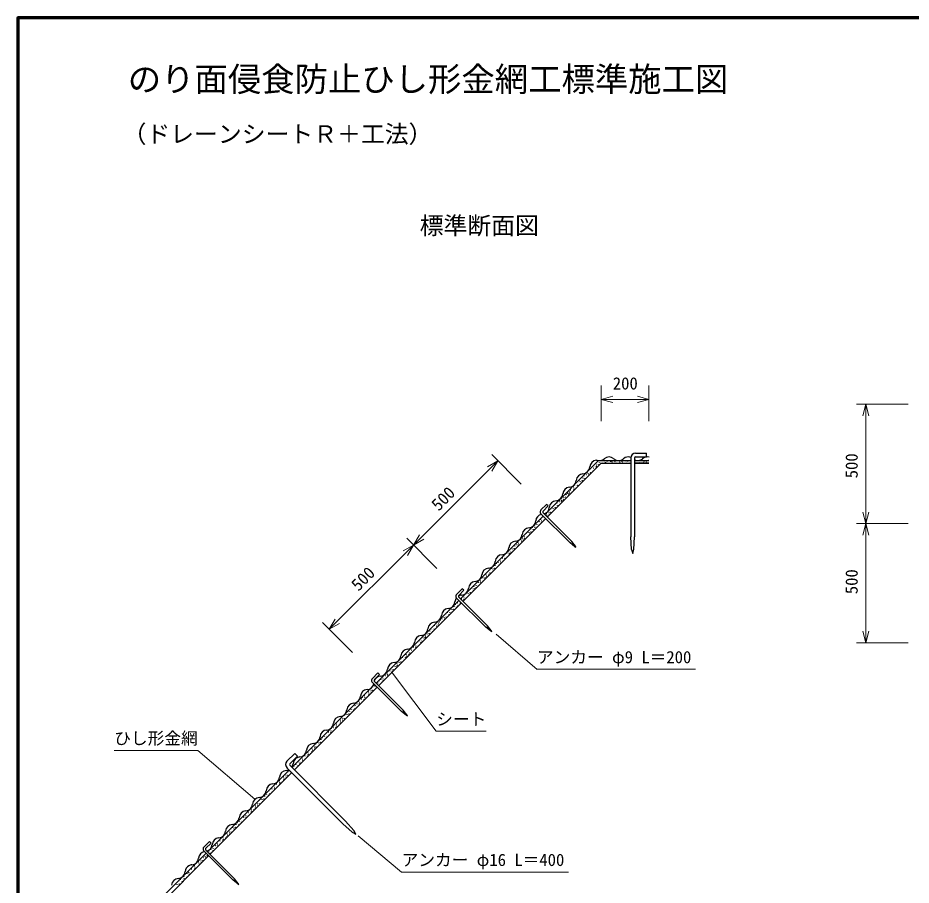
# Model space of a CAD drawing. Units: millimetres, scale not verified. Extents: x 200 to 8200, y 200 to 5824.
# Drawn here: x 200 to 3947, y 2103 to 5740 of the extents above; entities that cross this region are included whole.
import ezdxf
from ezdxf.enums import TextEntityAlignment as Align

# ---------------------------------------------------------------- set-up
doc = ezdxf.new("R2010")
doc.units = ezdxf.units.MM
doc.header["$LTSCALE"] = 20
for name, color, linetype, lineweight in [('C-STR', 7, 'Continuous', 25), ('C-STR-DIM', 1, 'Continuous', 13), ('C-STR-HTXT', 1, 'Continuous', 13), ('C-TTL', 1, 'Continuous', 13)]:
    doc.layers.add(name, color=color, linetype=linetype, lineweight=lineweight)
doc.layers.add('C-TTL-TXT', color=7, linetype='Continuous')
doc.styles.add('ＭＳ ゴシック', font='')
doc.styles.get('ＭＳ ゴシック').set_extended_font_data('MS Gothic')

msp = doc.modelspace()

# ---------------------------------------------------------------- linework, layer by layer
at = {"layer": 'C-STR'}
for p, q in [((2791.08, 3915.02), (2836.99, 3915.02)), ((2791.54, 3899.02), (2836.99, 3899.02)), ((2836.99, 3899.02), (2836.99, 3915.02)), ((2410.01, 3657.09), (2636.11, 3883.2)), ((2420.62, 3646.49), (2646.99, 3872.86)), ((2636.11, 3883.2), (2770.99, 3883.83)), ((2646.99, 3872.86), (2770.99, 3872.86)), ((2770.99, 3894.04), (2770.99, 3563.32)), ((2786.99, 3894.04), (2786.99, 3563.32)), ((2786.99, 3883.9), (2846.94, 3884.18)), ((2846.99, 3872.86), (2786.99, 3872.86)), ((2786.99, 3872.86), (2846.99, 3872.86)), ((2394.3, 3676.36), (2417.58, 3699.66)), ((2424.38, 3692.87), (2403.14, 3671.61)), ((2424.38, 3692.87), (2417.58, 3699.66)), ((2056.45, 3303.54), (2403.64, 3650.73)), ((2067.06, 3292.94), (2414.25, 3640.13)), ((2392.44, 3661.93), (2516.72, 3537.72)), ((2402.84, 3664.26), (2523.08, 3544.09)), ((2773.99, 3510.7), (2770.99, 3563.32)), ((2783.99, 3510.7), (2786.99, 3563.32)), ((2536.52, 3522.17), (2516.72, 3537.72)), ((2538.64, 3524.29), (2523.08, 3544.09)), ((2536.52, 3522.17), (2541.12, 3519.7)), ((2541.12, 3519.7), (2538.64, 3524.29)), ((2773.99, 3510.7), (2778.99, 3494.04)), ((2778.99, 3494.04), (2783.99, 3510.7)), ((2040.74, 3322.81), (2064.03, 3346.11)), ((2070.83, 3339.31), (2049.58, 3318.05)), ((2070.83, 3339.31), (2064.03, 3346.11)), ((2038.88, 3308.38), (2163.17, 3184.17)), ((2049.28, 3310.71), (2169.53, 3190.53)), ((1702.9, 2949.99), (2050.09, 3297.18)), ((1713.51, 2939.38), (2060.7, 3286.57)), ((2185.09, 3170.74), (2169.53, 3190.53)), ((2182.97, 3168.62), (2163.17, 3184.17)), ((2182.97, 3168.62), (2187.57, 3166.14)), ((2187.57, 3166.14), (2185.09, 3170.74)), ((1687.19, 2969.25), (1710.48, 2992.56)), ((1717.28, 2985.76), (1696.03, 2964.5)), ((1717.28, 2985.76), (1710.48, 2992.56)), ((1349.45, 2596.53), (1696.54, 2943.62)), ((1360.06, 2585.93), (1707.15, 2933.02)), ((1685.33, 2954.82), (1809.61, 2830.61)), ((1695.73, 2957.15), (1815.98, 2836.98)), ((1829.42, 2815.06), (1809.61, 2830.61)), ((1831.54, 2817.18), (1815.98, 2836.98)), ((1829.42, 2815.06), (1834.01, 2812.59)), ((1834.01, 2812.59), (1831.54, 2817.18)), ((1328.8, 2622.95), (1361.25, 2655.42)), ((1340.44, 2611.97), (1372.57, 2644.11)), ((1372.57, 2644.11), (1361.25, 2655.42)), ((1329.44, 2593.91), (1563.36, 2360.12)), ((1340.75, 2605.23), (1574.67, 2371.44)), ((995.79, 2242.88), (1338.13, 2585.22)), ((1006.4, 2232.28), (1348.74, 2574.61)), ((1609.76, 2332.13), (1574.67, 2371.44)), ((1602.7, 2325.05), (1563.36, 2360.12)), ((1602.7, 2325.05), (1618.02, 2316.81)), ((1618.02, 2316.81), (1609.76, 2332.13)), ((980.08, 2262.15), (1003.37, 2285.45)), ((988.62, 2250.04), (1108.87, 2129.87)), ((1010.17, 2278.65), (988.92, 2257.39)), ((1010.17, 2278.65), (1003.37, 2285.45)), ((642.24, 1889.33), (989.43, 2236.52)), ((652.85, 1878.72), (1000.04, 2225.91)), ((978.22, 2247.72), (1102.51, 2123.51)), ((1122.31, 2107.96), (1102.51, 2123.51)), ((1124.43, 2110.08), (1108.87, 2129.87)), ((1122.31, 2107.96), (1126.91, 2105.48)), ((1126.91, 2105.48), (1124.43, 2110.08))]:
    msp.add_line(p, q, dxfattribs=at)
for centre in [(2627.71, 3863.95), (2628.48, 3870.89), (2635.95, 3867.82), (2639.9, 3876.01), (2652.32, 3876.76), (2659.5, 3879.58), (2665.01, 3875.69), (2672.18, 3880.19), (2687.31, 3879.05), (2693.18, 3877.16), (2704.51, 3879.91), (2711.27, 3875.4), (2724.08, 3878.14), (2725.47, 3875.54), (2731.04, 3881.12), (2737.03, 3876.68), (2747.61, 3878.18), (2752.8, 3875.54), (2756.89, 3880.11), (2764.36, 3876.68), (2788.3, 3878.06), (2797.47, 3875.54), (2803.04, 3881.12), (2809.03, 3876.68), (2818.65, 3883.37), (2824.8, 3875.54), (2828.89, 3880.11), (2836.36, 3876.68), (2845.98, 3883.37), (2584.23, 3825.07), (2588.95, 3833.47), (2593.77, 3830.01), (2594.11, 3823.89), (2601.48, 3832.87), (2603.55, 3844.4), (2610.76, 3842.72), (2614.08, 3851.43), (2617.62, 3858.47), (2624.83, 3856.78), (2628.05, 3857.83), (2550.28, 3791.13), (2555.01, 3799.53), (2559.83, 3796.07), (2560.17, 3789.94), (2567.54, 3798.92), (2569.61, 3810.46), (2574.33, 3818.86), (2576.82, 3808.77), (2504.1, 3748.62), (2509.75, 3754.28), (2514.58, 3750.81), (2516.63, 3748.01), (2518.7, 3759.55), (2522.28, 3753.67), (2523.42, 3767.95), (2529.95, 3759.02), (2531.27, 3773.22), (2532.58, 3765.92), (2540.84, 3778.5), (2540.84, 3770.62), (2548.21, 3779.6), (2471.09, 3711.94), (2472.51, 3717.03), (2475.81, 3720.34), (2480.36, 3722.31), (2480.63, 3716.87), (2480.97, 3710.75), (2481.67, 3715.01), (2488.34, 3719.73), (2489.93, 3727.59), (2489.93, 3719.71), (2490.41, 3731.26), (2497.3, 3728.69), (2497.63, 3729.58), (2499.37, 3740.22), (2505.03, 3745.88), (2508.92, 3745.16), (2509.26, 3739.03), (2514.91, 3744.69), (2437.15, 3678), (2441.87, 3686.4), (2446.69, 3682.93), (2447.03, 3676.81), (2454.4, 3685.79), (2456.47, 3697.32), (2461.2, 3705.72), (2463.68, 3695.64), (2390.96, 3635.48), (2403.49, 3634.88), (2405.56, 3646.41), (2418.13, 3660.08), (2419.44, 3652.78), (2427.7, 3665.37), (2427.71, 3657.48), (2435.08, 3666.46), (2359.37, 3603.9), (2367.22, 3609.17), (2368.53, 3601.87), (2376.79, 3614.45), (2376.8, 3606.57), (2384.16, 3615.55), (2386.24, 3627.08), (2395.78, 3632.02), (2396.12, 3625.9), (2325.88, 3563.54), (2333.25, 3564.64), (2335.32, 3576.17), (2340.05, 3584.57), (2344.87, 3581.11), (2345.21, 3574.98), (2352.58, 3583.96), (2354.65, 3595.5), (2361.86, 3593.81), (2365.9, 3594.97), (2284.41, 3525.26), (2289.14, 3533.66), (2293.96, 3530.2), (2294.3, 3524.07), (2295.97, 3538.98), (2300.79, 3535.51), (2301.13, 3529.39), (2310.65, 3552.6), (2311.96, 3545.3), (2316.31, 3558.26), (2320.23, 3550), (2325.88, 3555.66), (2252.83, 3493.67), (2257.55, 3502.07), (2260.04, 3491.99), (2264.08, 3493.14), (2265.4, 3507.35), (2266.71, 3500.04), (2274.97, 3512.63), (2274.97, 3504.75), (2282.34, 3513.73), (2206.64, 3451.16), (2214.49, 3456.44), (2215.79, 3449.13), (2224.05, 3461.72), (2224.06, 3453.84), (2231.43, 3462.82), (2233.5, 3474.35), (2238.22, 3482.75), (2243.05, 3479.28), (2243.39, 3473.16), (2250.75, 3482.14), (2173.14, 3410.81), (2180.52, 3411.9), (2182.59, 3423.44), (2187.31, 3431.84), (2192.13, 3428.37), (2192.47, 3422.25), (2199.84, 3431.23), (2201.91, 3442.76), (2213.16, 3442.23), (2131.68, 3372.53), (2136.4, 3380.93), (2141.22, 3377.46), (2148.93, 3380.32), (2151, 3391.85), (2155.73, 3400.25), (2158.21, 3390.17), (2162.25, 3391.32), (2163.57, 3405.53), (2164.88, 3398.22), (2173.15, 3402.92), (2100.09, 3340.94), (2104.81, 3349.34), (2111.34, 3340.41), (2112.66, 3354.61), (2113.97, 3347.31), (2122.23, 3359.9), (2122.24, 3352.01), (2129.61, 3360.99), (2141.56, 3371.34), (2061.75, 3303.7), (2071.32, 3308.98), (2071.33, 3301.1), (2078.69, 3310.08), (2080.77, 3321.61), (2085.49, 3330.01), (2090.31, 3326.55), (2090.65, 3320.43), (2098.02, 3329.41), (2029.85, 3270.7), (2034.58, 3279.1), (2039.74, 3269.51), (2043.46, 3272.53), (2044.78, 3286.73), (2047.11, 3278.49), (2054.35, 3292.01), (2054.35, 3284.13), (1983.67, 3228.19), (1988.49, 3224.73), (1996.2, 3227.58), (1998.27, 3239.12), (2002.99, 3247.52), (2009.52, 3238.58), (2010.84, 3252.79), (2012.15, 3245.49), (2020.41, 3258.07), (2020.41, 3250.19), (2027.78, 3259.17), (1946.42, 3190.95), (1954.27, 3196.22), (1955.58, 3188.92), (1963.84, 3201.5), (1963.85, 3193.62), (1969.49, 3207.16), (1973.29, 3214.13), (1976.87, 3208.26), (1978.94, 3219.79), (1988.83, 3218.6), (1909.02, 3150.97), (1918.58, 3156.25), (1918.59, 3148.37), (1925.96, 3157.35), (1928.03, 3168.88), (1932.75, 3177.28), (1937.58, 3173.81), (1937.92, 3167.69), (1945.28, 3176.67), (1952.95, 3182.02), (1879.47, 3120.32), (1884.2, 3128.72), (1890.72, 3119.79), (1892.05, 3134), (1893.35, 3126.69), (1901.61, 3139.28), (1901.62, 3131.39), (1907.69, 3136.76), (1908.99, 3140.37), (1910.32, 3143.66), (1834.34, 3078.47), (1843.5, 3076.44), (1850.7, 3088.37), (1858.08, 3089.46), (1860.15, 3101), (1864.87, 3109.4), (1869.69, 3105.93), (1870.03, 3099.81), (1877.4, 3108.79), (1799.79, 3037.46), (1807.16, 3038.55), (1809.24, 3050.08), (1813.96, 3058.48), (1818.78, 3055.02), (1819.12, 3048.9), (1822.99, 3066.04), (1826.49, 3057.88), (1828.56, 3069.41), (1829.52, 3057.11), (1832.15, 3064.01), (1840.87, 3069.54), (1760.68, 3001.53), (1765.4, 3009.93), (1771.93, 3001), (1773.25, 3015.2), (1774.56, 3007.9), (1782.82, 3020.48), (1782.83, 3012.6), (1788.9, 3017.97), (1790.22, 3032.17), (1791.53, 3024.87), (1799.8, 3029.57), (1722.34, 2964.29), (1731.91, 2969.57), (1731.91, 2961.69), (1739.28, 2970.67), (1741.35, 2982.2), (1746.08, 2990.6), (1750.9, 2987.14), (1751.24, 2981.01), (1758.61, 2989.99), (1690.44, 2931.29), (1695.17, 2939.69), (1699.99, 2936.23), (1700.33, 2930.1), (1709.77, 2950.62), (1714.49, 2959.02), (1721.02, 2950.09), (1723.65, 2956.99), (1646.61, 2891.13), (1654.46, 2896.41), (1655.77, 2889.1), (1664.03, 2893.81), (1670.11, 2899.17), (1671.43, 2913.38), (1672.74, 2906.08), (1681, 2918.66), (1681, 2910.78), (1688.37, 2919.76), (1613.11, 2850.78), (1614.86, 2856.81), (1616.17, 2849.51), (1620.49, 2851.88), (1622.56, 2863.41), (1627.28, 2871.81), (1632.11, 2868.34), (1632.45, 2862.22), (1639.81, 2871.2), (1641.89, 2882.73), (1653.14, 2882.2), (1571.65, 2812.5), (1576.37, 2820.9), (1581.19, 2817.43), (1581.53, 2811.31), (1588.9, 2820.29), (1590.97, 2831.82), (1597.89, 2839.84), (1599.2, 2832.54), (1607.46, 2837.24), (1613.12, 2842.9), (1613.54, 2842.61), (1535.66, 2777.61), (1545.24, 2775.01), (1551.31, 2780.38), (1552.63, 2794.59), (1553.94, 2787.28), (1562.2, 2799.87), (1562.21, 2791.98), (1569.58, 2800.96), (1503.77, 2744.61), (1508.49, 2753.01), (1513.31, 2749.55), (1513.65, 2743.43), (1521.02, 2752.41), (1523.09, 2763.94), (1527.81, 2772.34), (1534.34, 2763.41), (1536.97, 2770.31), (1457.58, 2702.1), (1462.4, 2698.64), (1470.11, 2701.49), (1472.18, 2713.03), (1476.9, 2721.43), (1483.43, 2712.5), (1484.75, 2726.7), (1486.06, 2719.4), (1494.32, 2731.99), (1494.33, 2724.1), (1501.69, 2733.08), (1432.52, 2661.59), (1433.84, 2675.79), (1435.15, 2668.49), (1443.41, 2681.07), (1443.41, 2673.19), (1450.78, 2682.17), (1452.85, 2693.7), (1462.74, 2692.51), (1389.7, 2634.22), (1394.52, 2630.76), (1394.86, 2624.63), (1402.23, 2633.61), (1404.3, 2645.15), (1409.02, 2653.55), (1415.55, 2644.62), (1416.87, 2658.82), (1418.18, 2651.52), (1426.44, 2656.22), (1353.39, 2594.23), (1358.11, 2602.63), (1364.64, 2593.7), (1365.96, 2607.91), (1367.27, 2600.6), (1374.42, 2619.16), (1375.53, 2605.31), (1380.94, 2610.23), (1383.57, 2617.13), (1315.05, 2557), (1316.35, 2549.69), (1324.61, 2562.28), (1324.62, 2554.4), (1331.99, 2563.38), (1334.06, 2574.91), (1338.78, 2583.31), (1343.95, 2573.72), (1270.9, 2515.43), (1275.72, 2511.96), (1283.43, 2514.82), (1285.5, 2526.35), (1290.23, 2534.75), (1296.75, 2525.82), (1298.08, 2540.03), (1299.38, 2532.72), (1307.65, 2537.42), (1313.72, 2542.79), (1233.66, 2478.18), (1234.59, 2475.44), (1241.51, 2483.46), (1242.82, 2476.15), (1251.08, 2480.86), (1256.73, 2494.4), (1257.16, 2486.22), (1264.11, 2495.49), (1266.18, 2507.03), (1276.06, 2505.84), (1196.25, 2438.2), (1205.82, 2443.49), (1205.83, 2435.6), (1213.19, 2444.58), (1215.27, 2456.11), (1219.99, 2464.52), (1224.81, 2461.05), (1225.15, 2454.93), (1232.52, 2463.91), (1240.19, 2469.25), (1166.71, 2407.56), (1171.43, 2415.96), (1177.96, 2407.03), (1179.28, 2421.23), (1180.59, 2413.93), (1188.86, 2418.63), (1194.93, 2424), (1197.56, 2430.9), (1120.52, 2365.05), (1128.37, 2370.32), (1129.68, 2363.02), (1137.94, 2375.6), (1137.94, 2367.72), (1145.31, 2376.7), (1147.38, 2388.23), (1152.11, 2396.63), (1156.93, 2393.17), (1157.27, 2387.04), (1164.64, 2396.02), (1087.03, 2324.69), (1094.4, 2325.79), (1096.47, 2337.32), (1101.2, 2345.72), (1106.02, 2342.26), (1106.36, 2336.13), (1113.73, 2345.11), (1115.8, 2356.65), (1127.05, 2356.12), (1047.92, 2288.76), (1052.64, 2297.16), (1059.17, 2288.23), (1060.49, 2302.44), (1061.8, 2295.13), (1070.06, 2299.84), (1076.14, 2305.2), (1077.46, 2319.41), (1078.77, 2312.11), (1087.03, 2316.81), (1009.58, 2251.53), (1019.14, 2256.81), (1019.15, 2248.93), (1026.52, 2257.91), (1028.59, 2269.44), (1033.31, 2277.84), (1038.14, 2274.37), (1038.48, 2268.25), (1045.84, 2277.23), (977.68, 2218.53), (982.4, 2226.93), (987.22, 2223.46), (987.56, 2217.34), (994.93, 2226.32), (1001.73, 2246.25), (1008.25, 2237.32), (1010.88, 2244.22), (933.85, 2178.37), (941.69, 2183.65), (943, 2176.34), (957.34, 2186.41), (958.66, 2200.62), (959.97, 2193.31), (968.23, 2205.9), (968.24, 2198.01), (975.61, 2206.99), (896.44, 2138.39), (906.01, 2135.79), (907.72, 2139.11), (909.8, 2150.64), (916.28, 2156.37), (917.59, 2149.07), (929.12, 2169.97), (940.37, 2169.44), (863.61, 2108.13), (868.43, 2104.67), (876.14, 2107.53), (878.21, 2119.06), (882.93, 2127.46), (889.46, 2118.53), (895.12, 2124.18), (897.75, 2131.09)]:
    msp.add_circle(centre, 0.3, dxfattribs=at)
at = {"layer": 'C-STR', "color": 1}
for centre, start, end in [((2679.92, 3868.15), 48.88791, 131.11209), ((2759.92, 3868.15), 68.38234, 131.11209), ((2839.92, 3868.15), 74.92537, 131.11209), ((2629.1, 3854.34), 93.88791, 176.11209), ((2624.97, 3915.04), 273.88791, 280.24729), ((2639.92, 3913.99), 251.72381, 311.11209), ((2719.92, 3913.99), 228.88791, 311.11209), ((2799.92, 3913.99), 244.84068, 261.04303), ((2799.92, 3913.99), 279.49419, 311.11209), ((2572.53, 3797.77), 93.88791, 176.11209), ((2568.4, 3858.47), 273.88791, 356.11209), ((2511.83, 3801.9), 273.88791, 356.11209), ((2515.96, 3741.21), 93.88791, 176.11209), ((2459.39, 3684.64), 93.88791, 176.11209), ((2455.27, 3745.33), 273.88791, 356.11209), ((2398.7, 3688.76), 286.74882, 356.11209), ((2402.82, 3628.07), 101.92221, 176.11209), ((2346.25, 3571.5), 93.88791, 176.11209), ((2342.13, 3632.19), 273.88791, 356.11209), ((2285.56, 3575.63), 273.88791, 356.11209), ((2289.69, 3514.93), 93.88791, 176.11209), ((2233.12, 3458.36), 93.88791, 176.11209), ((2228.99, 3519.06), 273.88791, 356.11209), ((2172.42, 3462.49), 273.88791, 356.11209), ((2176.55, 3401.79), 93.88791, 176.11209), ((2119.98, 3345.23), 93.88791, 176.11209), ((2115.86, 3405.92), 273.88791, 356.11209), ((2059.29, 3349.35), 273.88791, 356.11209), ((2063.41, 3288.66), 141.41928, 176.11209), ((2063.41, 3288.66), 93.88791, 120.7719), ((2006.84, 3232.09), 93.88791, 176.11209), ((2002.72, 3292.78), 273.88791, 356.11209), ((1946.15, 3236.21), 273.88791, 356.11209), ((1950.27, 3175.52), 93.88791, 176.11209), ((1893.71, 3118.95), 93.88791, 176.11209), ((1889.58, 3179.65), 273.88791, 356.11209), ((1833.01, 3123.08), 273.88791, 356.11209), ((1837.14, 3062.38), 93.88791, 176.11209), ((1780.57, 3005.82), 93.88791, 176.11209), ((1776.44, 3066.51), 273.88791, 356.11209), ((1719.88, 3009.94), 273.88791, 356.11209), ((1724, 2949.25), 93.88791, 162.88571), ((1667.43, 2892.68), 93.88791, 176.11209), ((1663.31, 2953.37), 273.88791, 348.08123), ((1606.74, 2896.8), 273.88791, 356.11209), ((1610.86, 2836.11), 93.88791, 176.11209), ((1550.17, 2840.23), 273.88791, 356.11209), ((1493.6, 2783.67), 273.88791, 356.11209), ((1554.29, 2779.54), 93.88791, 176.11209), ((1497.73, 2722.97), 93.88791, 176.11209), ((1437.03, 2727.1), 273.88791, 356.11209), ((1380.46, 2670.53), 273.88791, 356.11209), ((1441.16, 2666.4), 93.88791, 176.11209), ((1384.59, 2609.84), 123.1, 176.11209), ((1384.59, 2609.84), 93.88791, 123.1), ((1323.9, 2613.96), 273.88791, 295.29163), ((1323.9, 2613.96), 325.88315, 356.11209), ((1267.33, 2557.39), 273.88791, 356.11209), ((1328.02, 2553.27), 93.88791, 176.11209), ((1271.45, 2496.7), 93.88791, 176.11209), ((1210.76, 2500.82), 273.88791, 356.11209), ((1154.19, 2444.25), 273.88791, 356.11209), ((1214.88, 2440.13), 93.88791, 176.11209), ((1158.31, 2383.56), 93.88791, 176.11209), ((1097.62, 2387.69), 273.88791, 356.11209), ((1041.05, 2331.12), 273.88791, 356.11209), ((1101.75, 2326.99), 93.88791, 176.11209), ((1045.18, 2270.42), 93.88791, 176.11209), ((984.48, 2274.55), 286.74882, 356.11209), ((927.92, 2217.98), 273.88791, 356.11209), ((988.61, 2213.86), 101.92221, 176.11209), ((932.04, 2157.29), 119.60587, 176.11209), ((932.04, 2157.29), 93.88791, 119.60587), ((871.35, 2161.41), 273.88791, 356.11209), ((875.47, 2100.72), 93.88791, 176.11209)]:
    msp.add_arc(centre, 30.42, start, end, dxfattribs=at)
at = {"layer": 'C-STR'}
for centre, radius, start, end in [((2791.99, 3894.04), 21, 92.49393, 180), ((2791.99, 3894.04), 5, 95.11233, 180), ((2402.98, 3667.91), 12.12, 135.76262, 209.53793), ((2406.37, 3667.79), 5, 130.3409, 225.01704), ((2289.69, 3514.93), 30.42, 75.4977, 75.50979), ((2049.42, 3314.35), 12.12, 135.76262, 209.53793), ((2052.82, 3314.24), 5, 130.3409, 225.01704), ((1695.87, 2960.8), 12.12, 135.76262, 209.53793), ((1699.27, 2960.69), 5, 130.3409, 225.01704), ((1344.28, 2608.76), 21, 137.51097, 225.01704), ((1344.28, 2608.76), 5, 140.12937, 225.01704), ((1343.61, 2579.84), 0.3, 148.29852, 301.73556), ((988.76, 2253.69), 12.12, 135.76262, 209.53793), ((992.16, 2253.58), 5, 130.3409, 225.01704)]:
    msp.add_arc(centre, radius, start, end, dxfattribs=at)
at = {"layer": 'C-STR-DIM'}
for p, q in [((2646.99, 4048.36), (2646.99, 4197.84)), ((2846.99, 4048.36), (2846.99, 4197.84)), ((2646.99, 4140.13), (2695.29, 4153.07)), ((2646.99, 4140.13), (2846.99, 4140.13)), ((2646.99, 4140.13), (2695.29, 4127.19)), ((2846.99, 4140.13), (2798.69, 4153.07)), ((2846.99, 4140.13), (2798.69, 4127.19)), ((3934.45, 4119.33), (3717.1, 4119.33)), ((2187.46, 3908.13), (2310.67, 3784.92)), ((2212.89, 3882.7), (1859.34, 3529.14)), ((2212.89, 3882.7), (2169.59, 3857.7)), ((2212.89, 3882.7), (2187.89, 3839.4)), ((3934.45, 3619.33), (3717.1, 3619.33)), ((1859.34, 3529.14), (1884.34, 3572.45)), ((1859.34, 3529.14), (1505.78, 3175.59)), ((1859.34, 3529.14), (1816.04, 3504.14)), ((1957.11, 3431.37), (1831.05, 3557.43)), ((1859.34, 3529.14), (1834.34, 3485.84)), ((1859.34, 3529.14), (1902.64, 3554.14)), ((1603.56, 3077.81), (1477.5, 3203.87)), ((1505.78, 3175.59), (1530.78, 3218.89)), ((1505.78, 3175.59), (1549.09, 3200.59)), ((3934.45, 3119.33), (3717.1, 3119.33))]:
    msp.add_line(p, q, dxfattribs=at)
for points in [[(3770.04, 4071.03), (3757.1, 4119.33), (3744.16, 4071.03)], [(3744.16, 3667.63), (3757.1, 3619.33), (3770.04, 3667.63)], [(3770.04, 3571.03), (3757.1, 3619.33), (3744.16, 3571.03)], [(3744.16, 3167.63), (3757.1, 3119.33), (3770.04, 3167.63)]]:
    msp.add_lwpolyline(points, dxfattribs=at)
at = {"layer": 'C-STR-HTXT'}
for p, q in [((2206.58, 3154.7), (2377.9, 3007.66)), ((1767.06, 2997.9), (1954.78, 2747.8)), ((2377.44, 3008.05), (3042.44, 3008.05)), ((1954.78, 2747.8), (2164.78, 2747.8)), ((604.43, 2667.56), (954.43, 2667.56)), ((954.43, 2667.56), (1194.55, 2462.75)), ((1627.96, 2310.21), (1809.7, 2157.69)), ((1809.7, 2157.69), (2509.7, 2157.69))]:
    msp.add_line(p, q, dxfattribs=at)
at = {"layer": 'C-TTL'}
for p, q in [((3757.1, 4119.33), (3757.1, 3619.33)), ((3757.1, 3619.33), (3757.1, 3119.33))]:
    msp.add_line(p, q, dxfattribs=at)
at = {"layer": 'C-TTL', "color": 2, "lineweight": 70}
msp.add_lwpolyline([(200, 200), (8200, 200), (8200, 5740), (200, 5740)], close=True, dxfattribs=at)

# ---------------------------------------------------------------- texts
at = {"layer": 'C-STR-DIM', "color": 7, "style": 'ＭＳ ゴシック'}
msp.add_text('200', height=51.32, dxfattribs=at).set_placement((2695.58, 4165.92), align=Align.BOTTOM_LEFT)
for p in [(3738.15, 3861.42), (3738.15, 3375.32)]:
    msp.add_text('500', height=51.32, rotation=90, dxfattribs=at).set_placement(p, align=Align.BOTTOM_CENTER)
for p in [(1976.19, 3657.8), (1639.85, 3321.91)]:
    msp.add_text('500', height=51.32, rotation=45.319, dxfattribs=at).set_placement(p, align=Align.BOTTOM_LEFT)
at = {"layer": 'C-STR-HTXT', "color": 7, "style": 'ＭＳ ゴシック'}
for s, p in [('アンカー φ9 L＝200', (2377.44, 3018.05)), ('シート', (1954.78, 2757.8)), ('ひし形金網', (604.43, 2677.56)), ('アンカー φ16 L＝400', (1809.7, 2167.69))]:
    msp.add_text(s, height=51.32, dxfattribs=at).set_placement(p, align=Align.BOTTOM_LEFT)
at = {"layer": 'C-TTL-TXT', "color": 3, "style": 'ＭＳ ゴシック'}
for s, height, p in [('のり面侵食防止ひし形金網工標準施工図', 102.6, (661.05, 5400.8)), ('（ドレーンシートＲ＋工法）', 73.31, (639.12, 5194.29))]:
    msp.add_text(s, height=height, dxfattribs=at).set_placement(p, align=Align.BOTTOM_LEFT)
at = {"layer": 'C-TTL-TXT', "style": 'ＭＳ ゴシック'}
msp.add_text('標準断面図', height=73.31, dxfattribs=at).set_placement((1885.43, 4868.99), align=Align.MIDDLE_LEFT)

doc.saveas('drawing.dxf')
